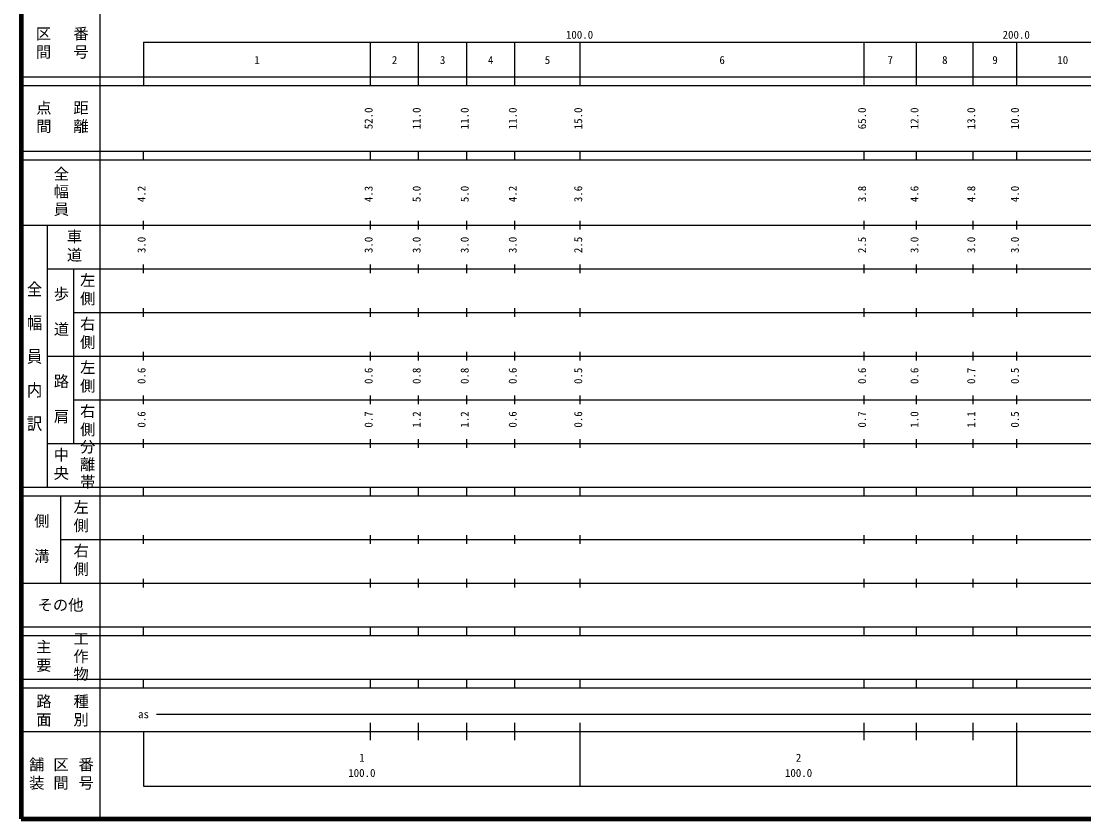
# Model space of a CAD drawing. Units: millimetres on the paper, enlarged 1000 times. Extents: x 40000 to 680000, y 20000 to 380000.
# Drawn here: x 40000 to 283311, y 20000 to 202759 of the extents above; entities that cross this region are included whole.
import ezdxf
from ezdxf.enums import TextEntityAlignment as Align

# ---------------------------------------------------------------- set-up
doc = ezdxf.new("R2010")
doc.units = ezdxf.units.MM
doc.header["$LTSCALE"] = 1000
doc.layers.add('M-TTL', color=2, linetype='Continuous', lineweight=140)
doc.layers.add('M-TTL-BAND', color=7, linetype='Continuous', lineweight=25)
doc.styles.add('@ＭＳ ゴシック', font='')
doc.styles.add('ＭＳ ゴシック', font='')
doc.styles.get('@ＭＳ ゴシック').set_extended_font_data('@MS Gothic')
doc.styles.get('ＭＳ ゴシック').set_extended_font_data('MS Gothic')

msp = doc.modelspace()

# ---------------------------------------------------------------- linework, layer by layer
at = {"layer": 'M-TTL'}
for p, q in [((40000, 380000), (40000, 20000)), ((40000, 20000), (680000, 20000))]:
    msp.add_line(p, q, dxfattribs=at)
at = {"layer": 'M-TTL-BAND'}
for p, q in [((58000, 370000), (58000, 20000)), ((68000, 198000), (579000, 198000)), ((68000, 198000), (68000, 188000)), ((120000, 188000), (120000, 198000)), ((131000, 188000), (131000, 198000)), ((142000, 188000), (142000, 198000)), ((153000, 188000), (153000, 198000)), ((168000, 188000), (168000, 198000)), ((233000, 188000), (233000, 198000)), ((245000, 188000), (245000, 198000)), ((258000, 188000), (258000, 198000)), ((268000, 188000), (268000, 198000)), ((40000, 190000), (579000, 190000)), ((40000, 188000), (579000, 188000)), ((40000, 173000), (579000, 173000)), ((68000, 171000), (68000, 173000)), ((120000, 171000), (120000, 173000)), ((131000, 171000), (131000, 173000)), ((142000, 171000), (142000, 173000)), ((153000, 171000), (153000, 173000)), ((168000, 171000), (168000, 173000)), ((233000, 171000), (233000, 173000)), ((245000, 171000), (245000, 173000)), ((258000, 171000), (258000, 173000)), ((268000, 171000), (268000, 173000)), ((40000, 171000), (579000, 171000)), ((40000, 156000), (579000, 156000)), ((46000, 96000), (46000, 156000)), ((68000, 155000), (68000, 157000)), ((120000, 155000), (120000, 157000)), ((131000, 155000), (131000, 157000)), ((142000, 155000), (142000, 157000)), ((153000, 155000), (153000, 157000)), ((168000, 155000), (168000, 157000)), ((233000, 155000), (233000, 157000)), ((245000, 155000), (245000, 157000)), ((258000, 155000), (258000, 157000)), ((268000, 155000), (268000, 157000)), ((46000, 146000), (579000, 146000)), ((52000, 146000), (52000, 106000)), ((68000, 145000), (68000, 147000)), ((120000, 145000), (120000, 147000)), ((131000, 145000), (131000, 147000)), ((142000, 145000), (142000, 147000)), ((153000, 145000), (153000, 147000)), ((168000, 145000), (168000, 147000)), ((233000, 145000), (233000, 147000)), ((245000, 145000), (245000, 147000)), ((258000, 145000), (258000, 147000)), ((268000, 145000), (268000, 147000)), ((68000, 135000), (68000, 137000)), ((120000, 135000), (120000, 137000)), ((131000, 135000), (131000, 137000)), ((142000, 135000), (142000, 137000)), ((153000, 135000), (153000, 137000)), ((168000, 135000), (168000, 137000)), ((233000, 135000), (233000, 137000)), ((245000, 135000), (245000, 137000)), ((258000, 135000), (258000, 137000)), ((268000, 135000), (268000, 137000)), ((52000, 136000), (579000, 136000)), ((68000, 125000), (68000, 127000)), ((120000, 125000), (120000, 127000)), ((131000, 125000), (131000, 127000)), ((142000, 125000), (142000, 127000)), ((153000, 125000), (153000, 127000)), ((168000, 125000), (168000, 127000)), ((233000, 125000), (233000, 127000)), ((245000, 125000), (245000, 127000)), ((258000, 125000), (258000, 127000)), ((268000, 125000), (268000, 127000)), ((46000, 126000), (579000, 126000)), ((68000, 115000), (68000, 117000)), ((120000, 115000), (120000, 117000)), ((131000, 115000), (131000, 117000)), ((142000, 115000), (142000, 117000)), ((153000, 115000), (153000, 117000)), ((168000, 115000), (168000, 117000)), ((233000, 115000), (233000, 117000)), ((245000, 115000), (245000, 117000)), ((258000, 115000), (258000, 117000)), ((268000, 115000), (268000, 117000)), ((52000, 116000), (579000, 116000)), ((46000, 106000), (579000, 106000)), ((68000, 105000), (68000, 107000)), ((120000, 105000), (120000, 107000)), ((131000, 105000), (131000, 107000)), ((142000, 105000), (142000, 107000)), ((153000, 105000), (153000, 107000)), ((168000, 105000), (168000, 107000)), ((233000, 105000), (233000, 107000)), ((245000, 105000), (245000, 107000)), ((258000, 105000), (258000, 107000)), ((268000, 105000), (268000, 107000)), ((40000, 96000), (579000, 96000)), ((68000, 94000), (68000, 96000)), ((120000, 94000), (120000, 96000)), ((131000, 94000), (131000, 96000)), ((142000, 94000), (142000, 96000)), ((153000, 94000), (153000, 96000)), ((168000, 94000), (168000, 96000)), ((233000, 94000), (233000, 96000)), ((245000, 94000), (245000, 96000)), ((258000, 94000), (258000, 96000)), ((268000, 94000), (268000, 96000)), ((40000, 94000), (579000, 94000)), ((49000, 94000), (49000, 74000)), ((49000, 84000), (579000, 84000)), ((68000, 83000), (68000, 85000)), ((120000, 83000), (120000, 85000)), ((131000, 83000), (131000, 85000)), ((142000, 83000), (142000, 85000)), ((153000, 83000), (153000, 85000)), ((168000, 83000), (168000, 85000)), ((233000, 83000), (233000, 85000)), ((245000, 83000), (245000, 85000)), ((258000, 83000), (258000, 85000)), ((268000, 83000), (268000, 85000)), ((40000, 74000), (579000, 74000)), ((68000, 73000), (68000, 75000)), ((120000, 73000), (120000, 75000)), ((131000, 73000), (131000, 75000)), ((142000, 73000), (142000, 75000)), ((153000, 73000), (153000, 75000)), ((168000, 73000), (168000, 75000)), ((233000, 73000), (233000, 75000)), ((245000, 73000), (245000, 75000)), ((258000, 73000), (258000, 75000)), ((268000, 73000), (268000, 75000)), ((40000, 64000), (579000, 64000)), ((68000, 62000), (68000, 64000)), ((120000, 62000), (120000, 64000)), ((131000, 62000), (131000, 64000)), ((142000, 62000), (142000, 64000)), ((153000, 62000), (153000, 64000)), ((168000, 62000), (168000, 64000)), ((233000, 62000), (233000, 64000)), ((245000, 62000), (245000, 64000)), ((258000, 62000), (258000, 64000)), ((268000, 62000), (268000, 64000)), ((40000, 62000), (579000, 62000)), ((40000, 52000), (579000, 52000)), ((68000, 50000), (68000, 52000)), ((120000, 50000), (120000, 52000)), ((131000, 50000), (131000, 52000)), ((142000, 50000), (142000, 52000)), ((153000, 50000), (153000, 52000)), ((168000, 50000), (168000, 52000)), ((233000, 50000), (233000, 52000)), ((245000, 50000), (245000, 52000)), ((258000, 50000), (258000, 52000)), ((268000, 50000), (268000, 52000)), ((40000, 50000), (579000, 50000)), ((71000, 44000), (565000, 44000)), ((120000, 38000), (120000, 42000)), ((131000, 38000), (131000, 42000)), ((142000, 38000), (142000, 42000)), ((153000, 38000), (153000, 42000)), ((168000, 27500), (168000, 42000)), ((233000, 38000), (233000, 42000)), ((245000, 38000), (245000, 42000)), ((258000, 38000), (258000, 42000)), ((268000, 27500), (268000, 42000)), ((40000, 40000), (579000, 40000)), ((68000, 40000), (68000, 27500)), ((68000, 27500), (579000, 27500))]:
    msp.add_line(p, q, dxfattribs=at)

# ---------------------------------------------------------------- texts
at = {"layer": 'M-TTL-BAND', "style": 'ＭＳ ゴシック'}
for s, p in [('100.0', (167844, 198195)), ('200.0', (267844, 198195)), ('1', (94000, 192405)), ('2', (125500, 192405)), ('3', (136500, 192405)), ('4', (147500, 192405)), ('5', (160500, 192405)), ('6', (200500, 192405)), ('7', (239000, 192405)), ('8', (251500, 192405)), ('9', (263000, 192405)), ('10', (278500, 192405)), ('as', (68000, 42500)), ('1', (118000, 32523)), ('2', (218000, 32523)), ('100.0', (118000, 29033)), ('100.0', (218000, 29033))]:
    msp.add_text(s, height=1833, dxfattribs=at).set_placement(p, align=Align.BOTTOM_CENTER)
for s, p in [('52.0', (121000, 180500)), ('11.0', (132000, 180500)), ('11.0', (143000, 180500)), ('11.0', (154000, 180500)), ('15.0', (169000, 180500)), ('65.0', (234000, 180500)), ('12.0', (246000, 180500)), ('13.0', (259000, 180500)), ('10.0', (269000, 180500)), ('4.2', (69000, 163174)), ('4.3', (121000, 163174)), ('5.0', (132000, 163174)), ('5.0', (143000, 163174)), ('4.2', (154000, 163174)), ('3.6', (169000, 163174)), ('3.8', (234000, 163174)), ('4.6', (246000, 163174)), ('4.8', (259000, 163174)), ('4.0', (269000, 163174)), ('3.0', (69000, 151500)), ('3.0', (121000, 151500)), ('3.0', (132000, 151500)), ('3.0', (143000, 151500)), ('3.0', (154000, 151500)), ('2.5', (169000, 151500)), ('2.5', (234000, 151500)), ('3.0', (246000, 151500)), ('3.0', (259000, 151500)), ('3.0', (269000, 151500)), ('0.6', (69000, 121500)), ('0.6', (121000, 121500)), ('0.8', (132000, 121500)), ('0.8', (143000, 121500)), ('0.6', (154000, 121500)), ('0.5', (169000, 121500)), ('0.6', (234000, 121500)), ('0.6', (246000, 121500)), ('0.7', (259000, 121500)), ('0.5', (269000, 121500)), ('0.6', (69000, 111500)), ('0.7', (121000, 111500)), ('1.2', (132000, 111500)), ('1.2', (143000, 111500)), ('0.6', (154000, 111500)), ('0.6', (169000, 111500)), ('0.7', (234000, 111500)), ('1.0', (246000, 111500)), ('1.1', (259000, 111500)), ('0.5', (269000, 111500))]:
    msp.add_text(s, height=1833, rotation=90, dxfattribs=at).set_placement(p, align=Align.BOTTOM_CENTER)
at = {"layer": 'M-TTL-BAND', "style": '@ＭＳ ゴシック', "width": 1.1}
msp.add_text('全\u3000幅\u3000員\u3000内\u3000訳', height=2566, rotation=270, dxfattribs=at).set_placement((43000, 126000), align=Align.MIDDLE_CENTER)
at = {"layer": 'M-TTL-BAND', "style": 'ＭＳ ゴシック'}
msp.add_text('その他', height=2566, dxfattribs=at).set_placement((49000, 69000), align=Align.MIDDLE_CENTER)
at = {"layer": 'M-TTL-BAND', "char_height": 2566, "attachment_point": 5, "rotation": 270, "style": '@ＭＳ ゴシック'}
for s, insert in [('\\T1.2;区間', (45000, 197500)), ('\\T1.2;番号', (53500, 197500)), ('\\T1.2;点間', (45000, 180500)), ('\\T1.2;距離', (53500, 180500)), ('\\T1.15;全幅員', (49000, 163500)), ('\\T1.2;車道', (52000, 151000)), ('\\T1.2;左側', (55000, 141000)), ('\\T1.15;歩\u3000道', (49000, 136000)), ('\\T1.2;右側', (55000, 131000)), ('\\T1.2;左側', (55000, 121000)), ('\\T1.15;路\u3000肩', (49000, 116000)), ('\\T1.2;右側', (55000, 111000)), ('\\T1.2;中央', (49000, 101000)), ('\\T1.15;分離帯', (55000, 101000)), ('\\T1.2;左側', (53500, 89000)), ('\\T1.15;側\u3000溝', (44500, 84000)), ('\\T1.2;右側', (53500, 79000)), ('\\T1.2;主要', (45000, 57000)), ('\\T1.15;工作物', (53500, 57000)), ('\\T1.2;路面', (45000, 44500)), ('\\T1.2;種別', (53500, 44500)), ('\\T1.2;舗装', (43333, 30000)), ('\\T1.2;区間', (49000, 30000)), ('\\T1.2;番号', (54667, 30000))]:
    msp.add_mtext(s, dxfattribs=dict(at, insert=insert))

doc.saveas('drawing.dxf')
